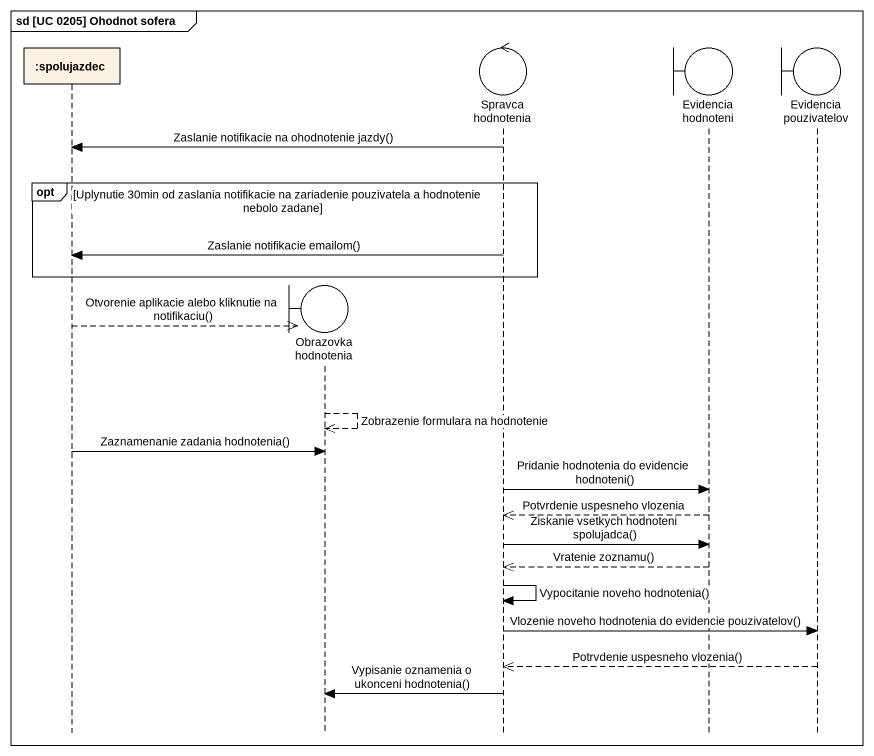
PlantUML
@startuml
mainframe sd [UC 0205] Ohodnot sofera
hide footbox
participant ":spolujazdec" as spolujazdec
boundary "Obrazovka hodnotenia" as Obrazovka_hodnotenia
control "Spravca hodnotenia" as Spravca_hodnotenia
boundary "Evidencia hodnoteni" as Evidencia_hodnoteni
boundary "Evidencia pouzivatelov" as Evidencia_pouzivatelov

Spravca_hodnotenia -> spolujazdec : Zaslanie notifikacie na ohodnotenie jazdy()
opt Uplynutie 30min od zaslania notifikacie na zariadenie pouzivatela a hodnotenie nebolo zadane
  Spravca_hodnotenia -> spolujazdec : Zaslanie notifikacie emailom()
end
spolujazdec -->> Obrazovka_hodnotenia ** : Otvorenie aplikacie alebo kliknutie na notifikaciu()
Obrazovka_hodnotenia -->> Obrazovka_hodnotenia : Zobrazenie formulara na hodnotenie
spolujazdec -> Obrazovka_hodnotenia : Zaznamenanie zadania hodnotenia()
Spravca_hodnotenia -> Evidencia_hodnoteni : Pridanie hodnotenia do evidencie hodnoteni()
Evidencia_hodnoteni -->> Spravca_hodnotenia : Potvrdenie uspesneho vlozenia
Spravca_hodnotenia -> Evidencia_hodnoteni : Ziskanie vsetkych hodnoteni spolujadca()
Evidencia_hodnoteni -->> Spravca_hodnotenia : Vratenie zoznamu()
Spravca_hodnotenia -> Spravca_hodnotenia : Vypocitanie noveho hodnotenia()
Spravca_hodnotenia -> Evidencia_pouzivatelov : Vlozenie noveho hodnotenia do evidencie pouzivatelov()
Evidencia_pouzivatelov -->> Spravca_hodnotenia : Potrvdenie uspesneho vlozenia()
Spravca_hodnotenia -> Obrazovka_hodnotenia : Vypisanie oznamenia o ukonceni hodnotenia()
@enduml
